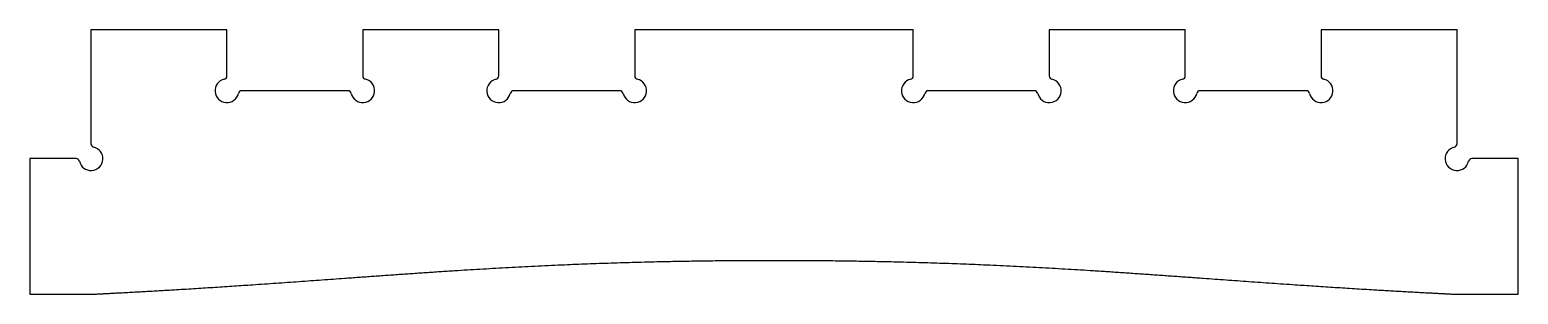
# Model space of a CAD drawing. Header units: millimetres. Extents: x -110 to 109, y -59 to -20.
import ezdxf

# ---------------------------------------------------------------- set-up
doc = ezdxf.new("R2010")
doc.units = ezdxf.units.MM
doc.layers.get('0').update_dxf_attribs({"linetype": 'CONTINUOUS'})

msp = doc.modelspace()

# ---------------------------------------------------------------- linework, layer by layer
for p, q in [((-81, -20), (-101, -20)), ((-101, -20), (-101, -36.81)), ((-81, -26.81), (-81, -20)), ((-41, -20), (-61, -20)), ((-61, -20), (-61, -26.81)), ((-41, -26.81), (-41, -20)), ((20, -20), (-21, -20)), ((-21, -20), (-21, -26.81)), ((20, -26.81), (20, -20)), ((60, -20), (40, -20)), ((40, -20), (40, -26.81)), ((60, -26.81), (60, -20)), ((100, -20), (80, -20)), ((80, -20), (80, -26.81)), ((100, -36.81), (100, -20)), ((-63.19, -29), (-78.81, -29)), ((-23.19, -29), (-38.81, -29)), ((37.81, -29), (22.19, -29)), ((77.81, -29), (62.19, -29)), ((-103.19, -39), (-110, -39)), ((-110, -39), (-110, -59)), ((109, -39), (102.19, -39)), ((109, -59), (109, -39)), ((-110, -59), (-101, -59)), ((100, -59), (109, -59))]:
    msp.add_line(p, q)
for centre, radius, start, end in [((-81, -29), 1.75, 102.8396, 347.1604), ((-81.5, -26.81), 0.5, 282.8396, 360), ((-61, -29), 1.75, -167.1604, 77.1604), ((-60.5, -26.81), 0.5, 180, 257.1604), ((-41, -29), 1.75, 102.8396, 347.1604), ((-41.5, -26.81), 0.5, 282.8396, 360), ((-21, -29), 1.75, -167.1604, 77.1604), ((-20.5, -26.81), 0.5, 180, 257.1604), ((20, -29), 1.75, 102.8396, 347.1604), ((19.5, -26.81), 0.5, -77.1604, 0), ((40, -29), 1.75, -167.1604, 77.1604), ((40.5, -26.81), 0.5, 180, 257.1604), ((60, -29), 1.75, 102.8396, 347.1604), ((59.5, -26.81), 0.5, -77.1604, 0), ((80, -29), 1.75, -167.1604, 77.1604), ((80.5, -26.81), 0.5, 180, 257.1604), ((-78.81, -29.5), 0.5, 90, 167.1604), ((-63.19, -29.5), 0.5, 12.8396, 90), ((-38.81, -29.5), 0.5, 90, 167.1604), ((-23.19, -29.5), 0.5, 12.8396, 90), ((22.19, -29.5), 0.5, 90, 167.1604), ((37.81, -29.5), 0.5, 12.8396, 90), ((62.19, -29.5), 0.5, 90, 167.1604), ((77.81, -29.5), 0.5, 12.8396, 90), ((-100.5, -36.81), 0.5, 180, 257.1604), ((99.5, -36.81), 0.5, 282.8396, 360), ((-103.19, -39.5), 0.5, 12.8396, 90), ((-101, -39), 1.75, -167.1604, 77.1604), ((100, -39), 1.75, 102.8396, 347.1604), ((102.19, -39.5), 0.5, 90, 167.1604)]:
    msp.add_arc(centre, radius, start, end)
for points in [[(-101, -59), (-96.79, -58.79), (-88.59, -58.35), (-76.91, -57.61), (-62.29, -56.52), (-44.17, -55.2), (-28.43, -54.4), (-15.15, -54.07), (-5.52, -54), (-0.5, -54)], [(-0.5, -54), (4.52, -54), (14.15, -54.07), (27.43, -54.4), (43.17, -55.2), (61.29, -56.52), (75.91, -57.61), (87.59, -58.35), (95.79, -58.79), (100, -59)]]:
    msp.add_open_spline(points, degree=5)

doc.saveas('drawing.dxf')
